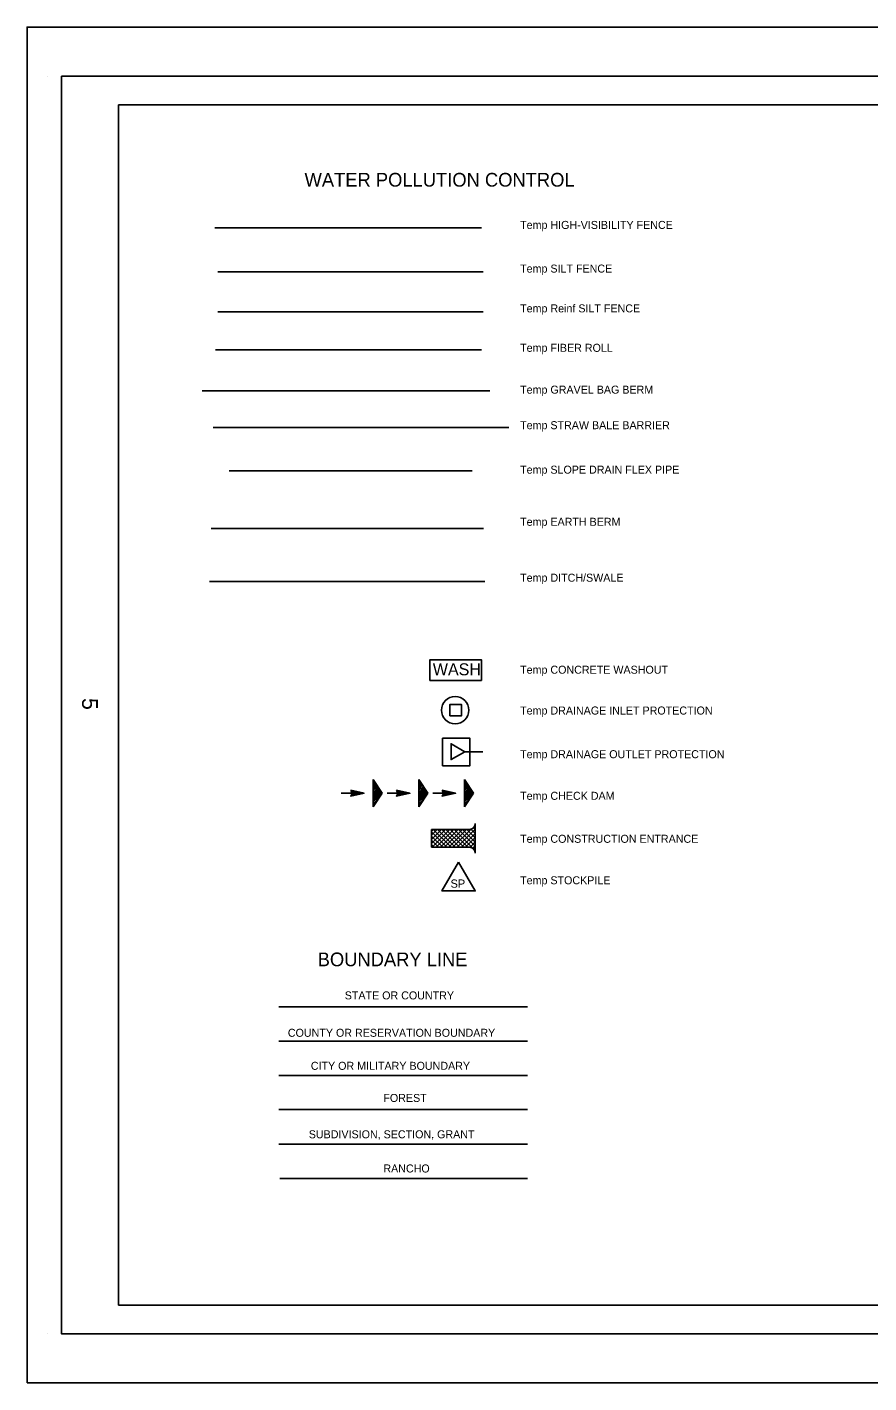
# Model space of a CAD drawing. Extents: x 770 to 2530, y 1190 to 2376.
# Drawn here: x 770 to 1507, y 1190 to 2376 of the extents above; entities that cross this region are included whole.
import ezdxf

# ---------------------------------------------------------------- set-up
doc = ezdxf.new("R2010")
doc.units = 0
for name, color, linetype in [('10 Sheet Format', 7, 'Continuous'), ('34 WPC Temp', 7, 'Continuous'), ('57 Undefined', 7, 'Continuous'), ('60 Nongeo Data', 7, 'Continuous'), ('851 ut-rcwater-x', 7, 'Continuous')]:
    doc.layers.add(name, color=color, linetype=linetype)

msp = doc.modelspace()

# ---------------------------------------------------------------- linework, layer by layer
at = {"layer": '10 Sheet Format'}
for p, q in [((788.4, 2333), (788.4, 2333)), ((850.4, 2308), (2475.3, 2308)), ((850.4, 2308), (850.4, 1258)), ((937.4, 2127.1), (1169.5, 2127.1)), ((850.4, 1258), (2475.3, 1258)), ((788.4, 1233), (788.4, 1233))]:
    msp.add_line(p, q, dxfattribs=at)
for points in [[(770.3, 1190), (2530.3, 1190), (2530.3, 2376), (770.3, 2376)], [(800.4, 2333), (2500.4, 2333), (2500.4, 1233), (800.4, 1233)], [(800.4, 2333), (2500.4, 2333), (2500.4, 1233), (800.4, 1233)]]:
    msp.add_lwpolyline(points, close=True, dxfattribs=at)
at = {"layer": '34 WPC Temp'}
for p, q in [((937.4, 2161.9), (1169.5, 2161.9)), ((935.2, 2093.8), (1168.2, 2093.8)), ((923.5, 2057.8), (1175.3, 2057.8)), ((933.3, 2025.7), (1192, 2025.7)), ((947.2, 1987.8), (1159.8, 1987.8)), ((931.4, 1937.4), (1169.8, 1937.4)), ((930, 1891), (1170.9, 1891)), ((1153.5, 1742.2), (1169.2, 1742.2)), ((1073.2, 1693.9), (1073.2, 1717.9)), ((1073.2, 1717.9), (1081.2, 1705.9)), ((1073.2, 1716.5), (1073.8, 1717.1)), ((1073.2, 1715.1), (1074.3, 1716.2)), ((1073.2, 1713.7), (1074.9, 1715.4)), ((1073.2, 1712.3), (1075.5, 1714.5)), ((1073.2, 1710.9), (1076, 1713.7)), ((1073.2, 1709.5), (1076.6, 1712.8)), ((1073.2, 1708.1), (1077.2, 1712)), ((1073.2, 1706.6), (1077.7, 1711.1)), ((1073.2, 1705.2), (1078.3, 1710.3)), ((1073.2, 1703.8), (1078.9, 1709.4)), ((1073.2, 1702.4), (1079.4, 1708.6)), ((1113.2, 1693.9), (1113.2, 1717.9)), ((1113.2, 1717.9), (1121.2, 1705.9)), ((1113.2, 1716.5), (1113.8, 1717.1)), ((1113.2, 1715.1), (1114.3, 1716.2)), ((1113.2, 1713.7), (1114.9, 1715.4)), ((1113.2, 1712.3), (1115.5, 1714.5)), ((1113.2, 1710.9), (1116, 1713.7)), ((1113.2, 1709.5), (1116.6, 1712.8)), ((1113.2, 1708.1), (1117.2, 1712)), ((1113.2, 1706.6), (1117.7, 1711.1)), ((1113.2, 1705.2), (1118.3, 1710.3)), ((1113.2, 1703.8), (1118.9, 1709.4)), ((1113.2, 1702.4), (1119.4, 1708.6)), ((1153.2, 1693.9), (1153.2, 1717.9)), ((1153.2, 1717.9), (1161.2, 1705.9)), ((1153.2, 1716.5), (1153.8, 1717.1)), ((1153.2, 1715.1), (1154.3, 1716.2)), ((1153.2, 1713.7), (1154.9, 1715.4)), ((1153.2, 1712.3), (1155.5, 1714.5)), ((1153.2, 1710.9), (1156, 1713.7)), ((1153.2, 1709.5), (1156.6, 1712.8)), ((1153.2, 1708.1), (1157.2, 1712)), ((1153.2, 1706.6), (1157.7, 1711.1)), ((1153.2, 1705.2), (1158.3, 1710.3)), ((1153.2, 1703.8), (1158.9, 1709.4)), ((1153.2, 1702.4), (1159.4, 1708.6)), ((1065.4, 1705.9), (1045.4, 1705.9)), ((1073.2, 1701), (1080, 1707.7)), ((1073.2, 1699.6), (1080.6, 1706.9)), ((1073.2, 1698.2), (1081.1, 1706)), ((1081.2, 1705.9), (1073.2, 1693.9)), ((1073.2, 1696.7), (1078.9, 1702.5)), ((1073.2, 1695.3), (1076.1, 1698.2)), ((1105.4, 1705.9), (1085.4, 1705.9)), ((1113.2, 1701), (1120, 1707.7)), ((1113.2, 1699.6), (1120.6, 1706.9)), ((1113.2, 1698.2), (1121.1, 1706)), ((1121.2, 1705.9), (1113.2, 1693.9)), ((1113.2, 1696.7), (1118.9, 1702.5)), ((1113.2, 1695.3), (1116.1, 1698.2)), ((1145.4, 1705.9), (1125.4, 1705.9)), ((1153.2, 1701), (1160, 1707.7)), ((1153.2, 1699.6), (1160.6, 1706.9)), ((1153.2, 1698.2), (1161.1, 1706)), ((1161.2, 1705.9), (1153.2, 1693.9)), ((1153.2, 1696.7), (1158.9, 1702.5)), ((1153.2, 1695.3), (1156.1, 1698.2)), ((1073.2, 1693.9), (1073.3, 1694)), ((1113.2, 1693.9), (1113.3, 1694)), ((1153.2, 1693.9), (1153.3, 1694)), ((1124.3, 1674.2), (1157.5, 1674.2)), ((1124.3, 1658.6), (1124.3, 1674.2)), ((1124.3, 1672.8), (1125.6, 1674.2)), ((1124.3, 1669.2), (1129.3, 1674.2)), ((1124.3, 1665.5), (1133, 1674.2)), ((1124.3, 1661.8), (1136.7, 1674.2)), ((1124.8, 1658.6), (1140.4, 1674.2)), ((1125.9, 1674.2), (1141.5, 1658.6)), ((1128.4, 1658.6), (1144, 1674.2)), ((1129.6, 1674.2), (1145.2, 1658.6)), ((1132.1, 1658.6), (1147.7, 1674.2)), ((1133.3, 1674.2), (1148.9, 1658.6)), ((1135.8, 1658.6), (1151.4, 1674.2)), ((1136.9, 1674.2), (1152.5, 1658.6)), ((1139.5, 1658.6), (1155.1, 1674.2)), ((1140.6, 1674.2), (1156.2, 1658.6)), ((1143.1, 1658.6), (1159, 1674.4)), ((1144.3, 1674.2), (1162.7, 1655.8)), ((1146.8, 1658.6), (1162.7, 1674.4)), ((1148, 1674.2), (1162.7, 1659.5)), ((1151.6, 1674.2), (1162.7, 1663.1)), ((1155.3, 1674.2), (1162.7, 1666.8)), ((1158.8, 1674.4), (1162.7, 1670.5)), ((1161.1, 1675.7), (1162.7, 1674.2)), ((1162.4, 1677.8), (1162.7, 1678.1)), ((1162.5, 1678.1), (1162.7, 1677.9)), ((1162.7, 1679.4), (1162.7, 1653.4)), ((1124.3, 1672.1), (1137.8, 1658.6)), ((1124.3, 1668.4), (1134.2, 1658.6)), ((1124.3, 1664.7), (1130.5, 1658.6)), ((1124.3, 1661.1), (1126.8, 1658.6)), ((1150.5, 1658.6), (1162.7, 1670.7)), ((1154.2, 1658.6), (1162.7, 1667.1)), ((1157.8, 1658.5), (1162.7, 1663.4)), ((1157.5, 1658.6), (1124.3, 1658.6)), ((1160.5, 1657.6), (1162.7, 1659.7)), ((1162.2, 1655.5), (1162.7, 1656))]:
    msp.add_line(p, q, dxfattribs=at)
for points in [[(1123, 1804.6), (1168, 1804.6), (1168, 1822.6), (1123, 1822.6)], [(1140.5, 1773.5), (1150.5, 1773.5), (1150.5, 1783.5), (1140.5, 1783.5)], [(1134, 1729.9), (1158, 1729.9), (1158, 1753.9), (1134, 1753.9)], [(1153.5, 1742.2), (1141.5, 1749.1), (1141.5, 1735.3)], [(1148, 1645.6), (1133.5, 1620.4), (1162.6, 1620.4)]]:
    msp.add_lwpolyline(points, close=True, dxfattribs=at)
msp.add_circle((1145, 1778.5), 12, dxfattribs=at)
for centre, start, end in [((1157.5, 1679.4), 270, 360), ((1157.5, 1653.4), 0, 90)]:
    msp.add_arc(centre, 5.2, start, end, dxfattribs=at)
at = {"layer": '57 Undefined'}
msp.add_line((990.6, 1429.1), (1208.3, 1429.1), dxfattribs=at)
at = {"layer": '60 Nongeo Data'}
for p, q in [((990.6, 1518.9), (1208.3, 1518.9)), ((990.6, 1488.9), (1208.3, 1488.9)), ((990.6, 1459), (1208.3, 1459)), ((990.6, 1398.9), (1208.3, 1398.9)), ((991.6, 1368.9), (1208.3, 1368.9))]:
    msp.add_line(p, q, dxfattribs=at)
for points in [[(1053.6, 1708.5), (1065.4, 1705.9), (1053.6, 1703.3), (1054, 1704), (1062.7, 1705.9), (1054, 1707.8), (1054.4, 1707.1), (1060, 1705.9), (1054.4, 1704.7), (1054.8, 1705.4), (1057.2, 1705.9), (1054.8, 1706.4), (1055.2, 1705.9), (1053.6, 1703.3), (1055.2, 1705.9)], [(1093.6, 1708.5), (1105.4, 1705.9), (1093.6, 1703.3), (1094, 1704), (1102.7, 1705.9), (1094, 1707.8), (1094.4, 1707.1), (1100, 1705.9), (1094.4, 1704.7), (1094.8, 1705.4), (1097.2, 1705.9), (1094.8, 1706.4), (1095.2, 1705.9), (1093.6, 1703.3), (1095.2, 1705.9)], [(1133.6, 1708.5), (1145.4, 1705.9), (1133.6, 1703.3), (1134, 1704), (1142.7, 1705.9), (1134, 1707.8), (1134.4, 1707.1), (1140, 1705.9), (1134.4, 1704.7), (1134.8, 1705.4), (1137.2, 1705.9), (1134.8, 1706.4), (1135.2, 1705.9), (1133.6, 1703.3), (1135.2, 1705.9)]]:
    msp.add_lwpolyline(points, close=True, dxfattribs=at)
at = {"layer": '851 ut-rcwater-x'}
msp.add_line((934.6, 2200.5), (1168.2, 2200.5), dxfattribs=at)

# ---------------------------------------------------------------- texts
at = {"layer": '10 Sheet Format'}
msp.add_text('5', height=13.8, rotation=270, dxfattribs=at).set_placement((818.5, 1789.1))
at = {"layer": '34 WPC Temp'}
for s, height, p in [('WASH', 10.5, (1125.5, 1809)), ('SP', 7.2, (1141, 1623.2))]:
    msp.add_text(s, height=height, dxfattribs=at).set_placement(p)
at = {"layer": '57 Undefined'}
for s, height, p in [('WATER POLLUTION CONTROL', 12.008, (1013.2, 2236.5)), ('Temp HIGH-VISIBILITY FENCE', 7, (1201.9, 2199.5)), ('Temp SILT FENCE', 7, (1201.9, 2161.3)), ('Temp Reinf SILT FENCE', 7, (1201.9, 2126.5)), ('Temp FIBER ROLL', 7, (1201.9, 2092)), ('Temp GRAVEL BAG BERM', 7, (1201.9, 2055.4)), ('Temp STRAW BALE BARRIER', 7, (1201.9, 2024.3)), ('Temp SLOPE DRAIN FLEX PIPE', 7, (1201.9, 1985.4)), ('Temp EARTH BERM', 7, (1201.9, 1939.8)), ('Temp DITCH/SWALE', 7, (1201.9, 1890.9)), ('Temp CONCRETE WASHOUT', 7, (1201.9, 1810.4)), ('Temp DRAINAGE INLET PROTECTION', 7, (1201.9, 1774.7)), ('Temp DRAINAGE OUTLET PROTECTION', 7, (1201.9, 1736.5)), ('Temp CHECK DAM', 7, (1201.9, 1700.1)), ('Temp CONSTRUCTION ENTRANCE', 7, (1201.9, 1662.5)), ('Temp STOCKPILE', 7, (1201.9, 1626.2)), ('BOUNDARY LINE', 12.008, (1024.7, 1554.5)), ('STATE OR COUNTRY', 7, (1048.4, 1525.5)), ('COUNTY OR RESERVATION BOUNDARY', 7, (998.6, 1492.8)), ('CITY OR MILITARY BOUNDARY', 7, (1018.7, 1463.9)), ('FOREST', 7, (1082.2, 1435.8)), ('SUBDIVISION, SECTION, GRANT', 7, (1016.9, 1404)), ('RANCHO', 7, (1082.2, 1374.1))]:
    msp.add_text(s, height=height, dxfattribs=at).set_placement(p)

doc.saveas('drawing.dxf')
